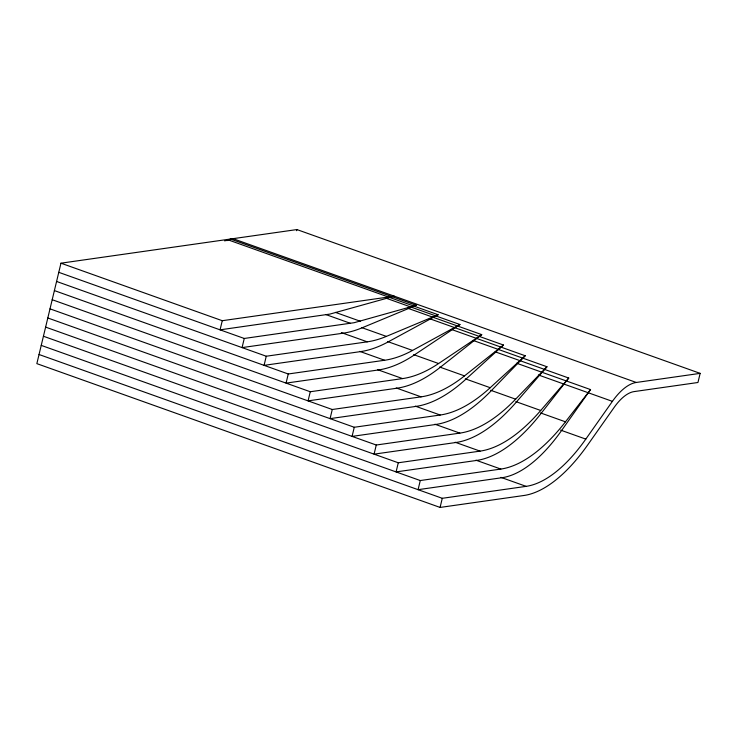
<?xml version="1.0" encoding="UTF-8"?>
<svg xmlns="http://www.w3.org/2000/svg" width="737" height="737" viewBox="0 0 737 737"><rect width="100%" height="100%" fill="white"/><g stroke="black" fill="none" stroke-linecap="round" stroke-linejoin="round"><path stroke-width="1.11" d="M60.968 263.183L36.85 363.636L440.081 507.434L523.933 495.485A153.563 69.379 -70.4 0 0 587.592 445.084L614.197 407.349A47.988 21.686 -70.4 0 1 634.096 391.596L697.957 382.494L700.15 373.364L296.919 229.566L60.968 263.183L222.261 320.706L394.341 296.182L329.9 314.091L220.068 329.835L222.261 320.706M416.276 305.302L354.092 322.714L244.26 338.467L242.068 347.597L343.055 333.207A239.94 108.413 -70.4 0 0 362.18 327.772L416.276 305.302L230.792 239.147L224.665 240.898M438.137 314.745L386.372 336.394A239.94 108.413 -70.4 0 1 367.247 341.839L266.26 356.229L264.067 365.359L360.43 351.623A230.34 104.074 -70.4 0 0 388.325 341.802L438.137 314.745L228.461 239.976L226.839 240.649M296.642 230.709L296.919 229.566M459.952 324.529L412.517 350.434A230.34 104.074 -70.4 0 1 384.622 360.255L288.259 373.981L286.067 383.12L378.385 369.965A220.741 99.735 -70.4 0 0 414.397 354.902L459.952 324.529L386.041 298.163M481.731 334.626L438.589 363.534A220.741 99.735 -70.4 0 1 402.577 378.588L310.268 391.743L308.075 400.873L396.911 388.215A211.15 95.405 -70.4 0 0 440.311 367.266L481.731 334.626L407.727 308.232M503.482 345.036L464.503 375.888A211.15 95.405 -70.4 0 1 421.103 396.847L332.267 409.505L330.075 418.634L416 406.391A201.551 91.066 -70.4 0 0 466.005 379.076L503.482 345.036L429.404 318.624M525.223 355.759L490.206 387.708A201.551 91.066 -70.4 0 1 440.192 415.023L354.267 427.267L352.074 436.396L435.65 424.484A191.952 86.726 -70.4 0 0 491.432 390.546L525.223 355.759L451.284 329.384M546.974 366.759L515.624 399.178A191.952 86.726 -70.4 0 1 459.851 433.116L376.266 445.019L374.074 454.158L455.871 442.504A182.352 82.397 -70.4 0 0 516.526 401.858L546.974 366.759L472.961 340.374M568.743 378.044L540.718 410.481A182.352 82.397 -70.4 0 1 480.063 451.127L398.275 462.781L396.082 471.91L476.655 460.432A172.753 78.058 -70.4 0 0 541.271 413.19L568.743 378.044L495.172 351.807M590.549 389.587L565.472 421.822A172.753 78.058 -70.4 0 1 500.847 469.064L420.274 480.542L418.082 489.672L501.925 477.723A143.964 65.049 -70.4 0 0 561.612 430.472L590.549 389.587L516.591 363.212M440.081 507.434L442.274 498.304L526.126 486.356A143.964 65.049 -70.4 0 0 585.804 439.105L612.41 401.361A57.587 26.016 -70.4 0 1 636.28 382.466L700.15 373.364M227.272 240.511L233.049 238.668L636.28 382.466M538.397 374.967L612.41 401.361M335.455 312.387L360.255 321.231M325.653 314.487L350.453 323.331M361.517 327.532L386.372 336.394M387.616 341.553L412.517 350.434M413.65 354.635L438.589 363.534M439.63 367.026L464.503 375.888M341.305 332.59L367.247 341.839M465.296 378.827L490.206 387.708M490.685 390.278L515.624 399.178M515.836 401.61L540.718 410.481M540.562 412.932L565.472 421.822M359.72 351.374L384.622 360.255M560.608 430.113L585.804 439.105M377.639 369.698L402.577 378.588M396.23 387.975L421.103 396.847M58.776 272.322L244.26 338.467M415.29 406.142L440.192 415.023M56.583 281.451L266.26 356.229M434.913 424.226L459.851 433.116M54.391 290.581L288.259 373.981M455.18 442.255L480.063 451.127M52.198 299.71L310.268 391.743M475.936 460.183L500.847 469.064M50.005 308.849L332.267 409.505M500.92 477.364L526.126 486.356M47.813 317.979L354.267 427.267M45.62 327.108L376.266 445.019M43.428 336.238L398.275 462.781M41.235 345.377L420.274 480.542M39.043 354.506L442.274 498.304M227.337 240.474A57.587 26.016 -70.4 0 1 233.049 238.668"/></g></svg>
